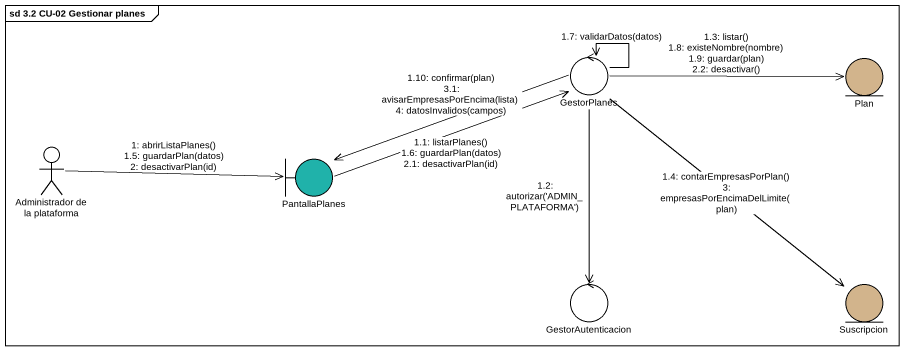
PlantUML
@startuml
mainframe sd 3.2 CU-02 Gestionar planes
control GestorPlanes
entity Plan #D2B48C
actor "Administrador de la plataforma" as Administrador_de_la
boundary PantallaPlanes #20B2AA
control GestorAutenticacion
entity Suscripcion #D2B48C
Administrador_de_la -right-> PantallaPlanes : 1: abrirListaPlanes()\n1.5: guardarPlan(datos)\n2: desactivarPlan(id)
PantallaPlanes -right-> GestorPlanes : 1.1: listarPlanes()\n1.6: guardarPlan(datos)\n2.1: desactivarPlan(id)
GestorPlanes --> GestorAutenticacion : 1.2: autorizar('ADMIN_PLATAFORMA')
GestorPlanes -right-> Plan : 1.3: listar()\n1.8: existeNombre(nombre)\n1.9: guardar(plan)\n2.2: desactivar()
GestorPlanes --> Suscripcion : 1.4: contarEmpresasPorPlan()\n3: empresasPorEncimaDelLimite(plan)
GestorPlanes --> GestorPlanes : 1.7: validarDatos(datos)
GestorPlanes -left-> PantallaPlanes : 1.10: confirmar(plan)\n3.1: avisarEmpresasPorEncima(lista)\n4: datosInvalidos(campos)
@enduml
